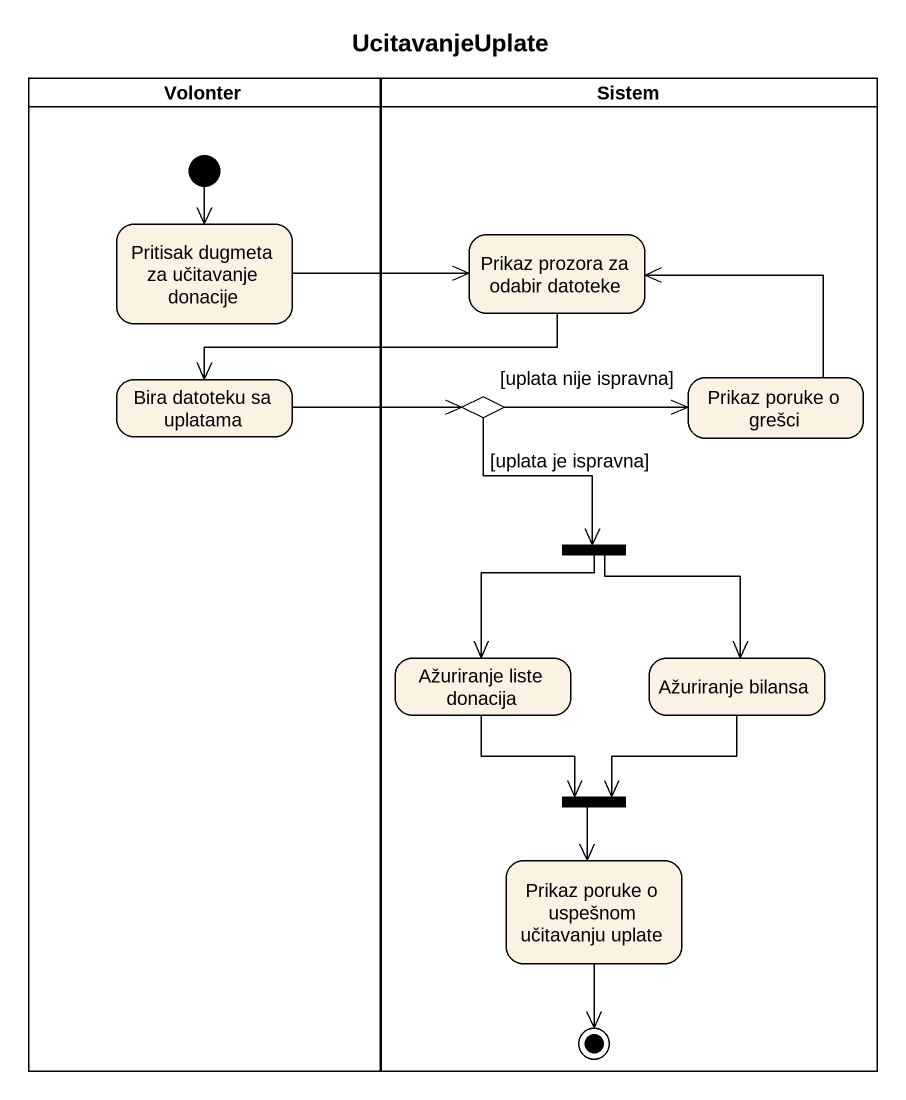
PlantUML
@startuml
title UcitavanjeUplate
hide empty description
state Volonter <<partition>> {
  state "Pritisak dugmeta za učitavanje donacije" as Pritisak_dugmeta_za
  state "Bira datoteku sa uplatama" as Bira_datoteku_sa_uplatama
  [*] --> Pritisak_dugmeta_za
}
state Sistem <<partition>> {
  state "Prikaz prozora za odabir datoteke" as Prikaz_prozora_za_odabir
  state choice1 <<choice>>
  state "Prikaz poruke o grešci" as Prikaz_poruke_o_grešci
  state fork1 <<fork>>
  state "Ažuriranje liste donacija" as Ažuriranje_liste_donacija
  state "Ažuriranje bilansa" as Ažuriranje_bilansa
  state fork2 <<join>>
  state "Prikaz poruke o uspešnom učitavanju uplate" as Prikaz_poruke_o_uspešnom
  Prikaz_poruke_o_uspešnom --> [*]
}
Pritisak_dugmeta_za -right-> Prikaz_prozora_za_odabir
Prikaz_prozora_za_odabir -left-> Bira_datoteku_sa_uplatama
Bira_datoteku_sa_uplatama -right-> choice1
choice1 -right-> Prikaz_poruke_o_grešci : [uplata nije ispravna]
choice1 --> fork1 : [uplata je ispravna]
Prikaz_poruke_o_grešci -up-> Prikaz_prozora_za_odabir
fork1 --> Ažuriranje_liste_donacija
fork1 --> Ažuriranje_bilansa
Ažuriranje_liste_donacija --> fork2
Ažuriranje_bilansa --> fork2
fork2 --> Prikaz_poruke_o_uspešnom
@enduml
